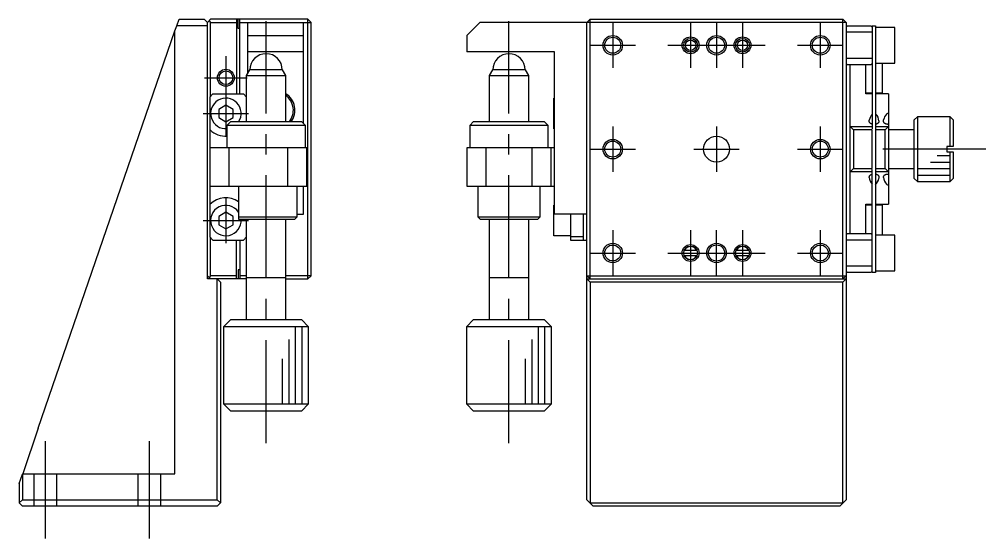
# Model space of a CAD drawing. Extents: x 0 to 312, y -8 to 225.
# Drawn here: x 0 to 149, y 75.9 to 155.9 of the extents above; entities that cross this region are included whole.
import ezdxf

# ---------------------------------------------------------------- set-up
doc = ezdxf.new("R2010")
doc.units = 0
doc.header["$LTSCALE"] = 0.5
doc.linetypes.add('CENTER', pattern=[50.8, 31.75, -6.35, 6.35, -6.35])
doc.linetypes.add('DASHED', pattern=[19.05, 12.7, -6.35])
for name, color, linetype in [('MSM_CENTER', 1, 'CENTER'), ('MSM_CONTINUOUS', 7, 'CONTINUOUS'), ('MSM_DASHED', 4, 'DASHED'), ('MSM_NARROW', 5, 'CONTINUOUS')]:
    doc.layers.add(name, color=color, linetype=linetype)

msp = doc.modelspace()

# ---------------------------------------------------------------- linework, layer by layer
at = {"layer": 'MSM_CENTER'}
for p, q in [((38.05, 90.6), (38.05, 155.6)), ((75.5, 90.6), (75.5, 155.6)), ((91.5, 155.4), (91.5, 148.4)), ((103.5, 155.4), (103.5, 148.4)), ((107.5, 155.4), (107.5, 148.4)), ((111.5, 155.4), (111.5, 148.4)), ((123.5, 155.4), (123.5, 148.4)), ((88, 151.9), (95, 151.9)), ((100, 151.9), (115, 151.9)), ((120, 151.9), (127, 151.9)), ((31.85, 150.2), (31.85, 137.9)), ((28.55, 146.9), (35.15, 146.9)), ((28.35, 141.4), (35.35, 141.4)), ((91.5, 139.4), (91.5, 132.4)), ((107.5, 139.4), (107.5, 132.4)), ((123.5, 139.4), (123.5, 132.4)), ((88, 135.9), (95, 135.9)), ((104, 135.9), (111, 135.9)), ((120, 135.9), (127, 135.9)), ((149, 135.9), (132, 135.9)), ((31.85, 128.4), (31.85, 121.4)), ((28.35, 124.9), (35.35, 124.9)), ((91.5, 123.4), (91.5, 116.4)), ((103.5, 123.4), (103.5, 116.4)), ((107.5, 116.4), (107.5, 123.4)), ((111.5, 123.4), (111.5, 116.4)), ((123.5, 123.4), (123.5, 116.4)), ((88, 119.9), (95, 119.9)), ((100, 119.9), (115, 119.9)), ((120, 119.9), (127, 119.9)), ((4, 90.9), (4, 75.9)), ((20, 90.9), (20, 75.9))]:
    msp.add_line(p, q, dxfattribs=at)
at = {"layer": 'MSM_CONTINUOUS'}
for p, q in [((24.28, 154.9), (24.62, 155.9)), ((24.62, 155.9), (28.5, 155.9)), ((29, 155.4), (28.5, 155.9)), ((29.5, 155.9), (29, 155.4)), ((29, 115.9), (29, 155.4)), ((29.25, 155.65), (29.5, 155.4)), ((44.5, 155.9), (29.5, 155.9)), ((29.5, 155.4), (33.5, 155.4)), ((29.5, 144.05), (29.5, 155.4)), ((33.5, 155.9), (33.5, 144.4)), ((33.75, 154.5), (33.75, 155.9)), ((34, 144.4), (34, 155.9)), ((34, 155.4), (45, 155.4)), ((35.2, 155.4), (35.2, 147.49)), ((43.8, 139.85), (43.8, 155.4)), ((45, 155.4), (44.5, 155.9)), ((44.5, 115.9), (44.5, 155.9)), ((45, 116.4), (45, 155.4)), ((69, 153.4), (71, 155.4)), ((127.5, 155.4), (71, 155.4)), ((88, 155.9), (87.5, 155.4)), ((87.5, 81.9), (87.5, 155.4)), ((88, 115.9), (88, 155.9)), ((88, 155.9), (127, 155.9)), ((127, 115.9), (127, 155.9)), ((127.5, 155.4), (127, 155.9)), ((127.5, 155.4), (127.5, 81.9)), ((2.93, 92.9), (24, 154.1)), ((24, 154.1), (24.28, 154.9)), ((24, 85.9), (24, 154.1)), ((29, 154.9), (24.28, 154.9)), ((34, 154.5), (33.75, 154.5)), ((127.5, 154.7), (127.7, 154.9)), ((131.5, 153.9), (127.5, 153.9)), ((127.7, 154.9), (131.3, 154.9)), ((131.5, 154.7), (131.3, 154.9)), ((131.5, 154.9), (131.5, 139.04)), ((131.5, 154.9), (132, 154.9)), ((132, 154.9), (132, 116.9)), ((135, 154.65), (132, 154.65)), ((135, 149.15), (135, 154.65)), ((35.2, 153.4), (43.8, 153.4)), ((69, 153.4), (69, 150.9)), ((43.8, 150.9), (35.2, 150.9)), ((82.5, 150.9), (69, 150.9)), ((82.5, 125.9), (82.5, 150.9)), ((127.5, 149.9), (131.5, 149.9)), ((127.5, 149.1), (127.7, 148.9)), ((131.3, 148.9), (131.5, 149.1)), ((132, 149.15), (135, 149.15)), ((133.1, 144.55), (133.1, 149.15)), ((35.05, 147.23), (35.55, 148.1)), ((40.55, 148.1), (35.55, 148.1)), ((40.55, 148.1), (41.05, 147.23)), ((72.5, 147.23), (73, 148.1)), ((78, 148.1), (73, 148.1)), ((78, 148.1), (78.5, 147.23)), ((131.3, 148.9), (127.7, 148.9)), ((128.1, 122.9), (128.1, 148.9)), ((130.5, 144.4), (130.5, 148.9)), ((35.05, 147.23), (41.05, 147.23)), ((35.05, 140.1), (35.05, 147.23)), ((41.05, 147.23), (41.05, 140.1)), ((72.5, 147.23), (78.5, 147.23)), ((72.5, 140.1), (72.5, 147.23)), ((78.5, 147.23), (78.5, 140.1)), ((130.5, 144.55), (131.5, 144.55)), ((132, 145.9), (132, 139.4)), ((132, 144.55), (133.1, 144.55)), ((29.35, 143.9), (29.85, 144.4)), ((29.35, 143.9), (29.35, 122.4)), ((29.85, 144.4), (34.55, 144.4)), ((34.55, 144.4), (35.05, 143.9)), ((82.4, 139.05), (82.4, 143.75)), ((82.4, 143.75), (82.5, 143.75)), ((131.5, 144.4), (130.5, 144.4)), ((134, 144.4), (132, 144.4)), ((134, 144.4), (134, 127.4)), ((31.85, 142.67), (30.75, 142.03)), ((30.75, 142.03), (30.75, 140.76)), ((32.95, 142.03), (31.85, 142.67)), ((32.95, 140.76), (32.95, 142.03)), ((30.75, 140.76), (31.85, 140.13)), ((31.85, 140.13), (32.95, 140.76)), ((32.05, 139.6), (32.55, 140.1)), ((43.55, 140.1), (32.55, 140.1)), ((43.55, 140.1), (44.05, 139.6)), ((69.5, 139.6), (70, 140.1)), ((81, 140.1), (70, 140.1)), ((81, 140.1), (81.5, 139.6)), ((131.05, 140.25), (131.06, 140.37)), ((131.05, 140.24), (131.05, 140.25)), ((131.05, 140.2), (131.05, 140.24)), ((131.06, 140.16), (131.05, 140.2)), ((131.06, 140.12), (131.06, 140.16)), ((131.07, 140.09), (131.06, 140.12)), ((131.08, 140.06), (131.07, 140.09)), ((132, 141.38), (132.08, 141.31)), ((132.52, 140.07), (132.51, 140.04)), ((132.53, 140.1), (132.52, 140.07)), ((132.54, 140.13), (132.53, 140.1)), ((132.55, 140.22), (132.54, 140.17)), ((132.54, 140.17), (132.54, 140.13)), ((132.55, 140.25), (132.55, 140.22)), ((133.25, 140.25), (133.26, 140.4)), ((133.25, 140.24), (133.25, 140.25)), ((133.25, 140.21), (133.25, 140.24)), ((133.25, 140.17), (133.25, 140.21)), ((133.26, 140.14), (133.25, 140.17)), ((133.27, 140.1), (133.26, 140.14)), ((133.28, 140.07), (133.27, 140.1)), ((133.29, 140.04), (133.28, 140.07)), ((133.7, 141.29), (133.8, 141.38)), ((133.8, 141.38), (133.89, 141.44)), ((133.89, 141.44), (134, 141.46)), ((138.5, 140.9), (138, 140.4)), ((138, 131.4), (138, 140.4)), ((138.5, 140.9), (138.5, 130.9)), ((143.5, 140.9), (138.5, 140.9)), ((143.5, 136.3), (143.5, 140.9)), ((144, 140.4), (143.5, 140.9)), ((144, 140.4), (144, 136.3)), ((29.35, 138.85), (29.42, 138.88)), ((32.05, 139.6), (44.05, 139.6)), ((32.05, 136.1), (32.05, 139.6)), ((44.05, 139.6), (44.05, 136.1)), ((69.5, 139.6), (81.5, 139.6)), ((69.5, 136.1), (69.5, 139.6)), ((81.5, 139.6), (81.5, 136.1)), ((82.5, 139.05), (82.4, 139.05)), ((128.1, 139.4), (128.6, 138.9)), ((128.1, 139.4), (131.5, 139.4)), ((131.5, 138.9), (128.6, 138.9)), ((128.6, 138.9), (128.6, 132.9)), ((131.09, 140.03), (131.08, 140.06)), ((131.11, 140), (131.09, 140.03)), ((131.12, 139.98), (131.11, 140)), ((131.14, 139.95), (131.12, 139.98)), ((131.16, 139.93), (131.14, 139.95)), ((131.18, 139.91), (131.16, 139.93)), ((131.2, 139.89), (131.18, 139.91)), ((131.22, 139.87), (131.2, 139.89)), ((131.25, 139.85), (131.22, 139.87)), ((131.27, 139.84), (131.25, 139.85)), ((131.3, 139.82), (131.27, 139.84)), ((131.33, 139.81), (131.3, 139.82)), ((131.35, 139.8), (131.33, 139.81)), ((131.38, 139.79), (131.35, 139.8)), ((131.41, 139.77), (131.38, 139.79)), ((131.44, 139.77), (131.41, 139.77)), ((131.47, 139.76), (131.44, 139.77)), ((131.5, 139.75), (131.47, 139.76)), ((131.5, 132.9), (131.5, 138.9)), ((132.02, 139.73), (132, 139.73)), ((132, 139.4), (134, 139.4)), ((133.5, 138.9), (132, 138.9)), ((132.05, 139.74), (132.02, 139.73)), ((132.07, 139.74), (132.05, 139.74)), ((132.1, 139.75), (132.07, 139.74)), ((132.13, 139.76), (132.1, 139.75)), ((132.16, 139.77), (132.13, 139.76)), ((132.19, 139.77), (132.16, 139.77)), ((132.22, 139.78), (132.19, 139.77)), ((132.24, 139.79), (132.22, 139.78)), ((132.27, 139.81), (132.24, 139.79)), ((132.29, 139.82), (132.27, 139.81)), ((132.32, 139.83), (132.29, 139.82)), ((132.34, 139.85), (132.32, 139.83)), ((132.37, 139.86), (132.34, 139.85)), ((132.39, 139.88), (132.37, 139.86)), ((132.41, 139.9), (132.39, 139.88)), ((132.43, 139.92), (132.41, 139.9)), ((132.45, 139.94), (132.43, 139.92)), ((132.47, 139.96), (132.45, 139.94)), ((132.48, 139.99), (132.47, 139.96)), ((132.5, 140.01), (132.48, 139.99)), ((132.51, 140.04), (132.5, 140.01)), ((133.31, 140.01), (133.29, 140.04)), ((133.32, 139.98), (133.31, 140.01)), ((133.34, 139.96), (133.32, 139.98)), ((133.35, 139.94), (133.34, 139.96)), ((133.37, 139.92), (133.35, 139.94)), ((133.39, 139.9), (133.37, 139.92)), ((133.42, 139.88), (133.39, 139.9)), ((133.44, 139.86), (133.42, 139.88)), ((133.46, 139.84), (133.44, 139.86)), ((133.49, 139.83), (133.46, 139.84)), ((133.52, 139.81), (133.49, 139.83)), ((133.5, 138.9), (134, 139.4)), ((133.5, 132.9), (133.5, 138.9)), ((133.54, 139.8), (133.52, 139.81)), ((133.57, 139.79), (133.54, 139.8)), ((133.6, 139.78), (133.57, 139.79)), ((133.63, 139.77), (133.6, 139.78)), ((133.66, 139.76), (133.63, 139.77)), ((133.68, 139.75), (133.66, 139.76)), ((133.71, 139.75), (133.68, 139.75)), ((133.74, 139.74), (133.71, 139.75)), ((133.77, 139.73), (133.74, 139.74)), ((133.81, 139.73), (133.77, 139.73)), ((133.84, 139.73), (133.81, 139.73)), ((133.87, 139.72), (133.84, 139.73)), ((133.9, 139.72), (133.87, 139.72)), ((133.93, 139.72), (133.9, 139.72)), ((133.97, 139.72), (133.93, 139.72)), ((134, 139.72), (133.97, 139.72)), ((138, 138.9), (134, 138.9)), ((44.35, 136.1), (29.35, 136.1)), ((32.35, 130.2), (32.35, 136.1)), ((41.35, 136.1), (41.35, 130.2)), ((44.35, 130.2), (44.35, 136.1)), ((82.5, 136.1), (69, 136.1)), ((69, 136.1), (69, 130.2)), ((72, 130.2), (72, 136.1)), ((79, 136.1), (79, 130.2)), ((82, 130.2), (82, 136.1)), ((144, 136.3), (143, 136.3)), ((143, 136.3), (143, 135.5)), ((143, 135.5), (144, 135.5)), ((143.5, 130.9), (143.5, 135.5)), ((144, 135.5), (144, 131.4)), ((128.6, 132.9), (128.1, 132.4)), ((128.6, 132.9), (131.5, 132.9)), ((131.5, 116.9), (131.5, 132.75)), ((132, 132.9), (133.5, 132.9)), ((134, 132.4), (133.5, 132.9)), ((134, 132.9), (138, 132.9)), ((131.5, 132.4), (128.1, 132.4)), ((131.05, 131.61), (131.06, 131.64)), ((131.05, 131.58), (131.05, 131.61)), ((131.05, 131.54), (131.05, 131.58)), ((131.05, 131.54), (131.05, 131.54)), ((131.06, 131.64), (131.07, 131.68)), ((131.07, 131.68), (131.08, 131.71)), ((131.08, 131.71), (131.09, 131.74)), ((131.09, 131.74), (131.1, 131.77)), ((131.1, 131.77), (131.11, 131.8)), ((131.11, 131.8), (131.13, 131.82)), ((131.13, 131.82), (131.14, 131.84)), ((131.14, 131.84), (131.16, 131.86)), ((131.16, 131.86), (131.18, 131.88)), ((131.18, 131.88), (131.2, 131.9)), ((131.2, 131.9), (131.23, 131.92)), ((131.23, 131.92), (131.25, 131.94)), ((131.25, 131.94), (131.27, 131.95)), ((131.27, 131.95), (131.3, 131.97)), ((131.3, 131.97), (131.32, 131.98)), ((131.32, 131.98), (131.35, 131.99)), ((131.35, 131.99), (131.38, 132)), ((131.38, 132), (131.41, 132.02)), ((131.41, 132.02), (131.44, 132.02)), ((131.44, 132.02), (131.47, 132.03)), ((131.47, 132.03), (131.5, 132.04)), ((132, 132.4), (132, 125.9)), ((134, 132.4), (132, 132.4)), ((132, 132.06), (132.03, 132.06)), ((132.03, 132.06), (132.06, 132.05)), ((132.06, 132.05), (132.1, 132.04)), ((132.1, 132.04), (132.13, 132.04)), ((132.13, 132.04), (132.16, 132.03)), ((132.16, 132.03), (132.18, 132.02)), ((132.18, 132.02), (132.21, 132.01)), ((132.21, 132.01), (132.24, 132)), ((132.24, 132), (132.26, 131.99)), ((132.26, 131.99), (132.29, 131.97)), ((132.29, 131.97), (132.31, 131.96)), ((132.31, 131.96), (132.34, 131.95)), ((132.34, 131.95), (132.36, 131.93)), ((132.36, 131.93), (132.38, 131.92)), ((132.38, 131.92), (132.4, 131.9)), ((132.4, 131.9), (132.42, 131.88)), ((132.42, 131.88), (132.44, 131.86)), ((132.44, 131.86), (132.46, 131.84)), ((132.46, 131.84), (132.48, 131.81)), ((132.48, 131.81), (132.49, 131.79)), ((132.49, 131.79), (132.51, 131.76)), ((132.51, 131.76), (132.52, 131.73)), ((132.52, 131.73), (132.53, 131.7)), ((132.53, 131.7), (132.54, 131.66)), ((132.54, 131.66), (132.54, 131.63)), ((132.54, 131.63), (132.55, 131.59)), ((132.55, 131.54), (132.54, 131.41)), ((132.55, 131.59), (132.55, 131.56)), ((132.55, 131.56), (132.55, 131.54)), ((133.25, 131.62), (133.26, 131.65)), ((133.25, 131.58), (133.25, 131.62)), ((133.25, 131.54), (133.25, 131.58)), ((133.26, 131.65), (133.27, 131.69)), ((133.27, 131.69), (133.28, 131.73)), ((133.28, 131.73), (133.3, 131.76)), ((133.3, 131.76), (133.31, 131.79)), ((133.31, 131.79), (133.32, 131.81)), ((133.32, 131.81), (133.34, 131.84)), ((133.34, 131.84), (133.36, 131.86)), ((133.36, 131.86), (133.38, 131.88)), ((133.38, 131.88), (133.4, 131.9)), ((133.4, 131.9), (133.42, 131.92)), ((133.42, 131.92), (133.44, 131.93)), ((133.44, 131.93), (133.47, 131.95)), ((133.47, 131.95), (133.49, 131.96)), ((133.49, 131.96), (133.52, 131.98)), ((133.52, 131.98), (133.54, 131.99)), ((133.54, 131.99), (133.57, 132)), ((133.57, 132), (133.6, 132.01)), ((133.6, 132.01), (133.63, 132.02)), ((133.63, 132.02), (133.66, 132.03)), ((133.66, 132.03), (133.69, 132.04)), ((133.69, 132.04), (133.71, 132.04)), ((133.71, 132.04), (133.74, 132.05)), ((133.74, 132.05), (133.77, 132.06)), ((133.77, 132.06), (133.8, 132.06)), ((133.8, 132.06), (133.83, 132.06)), ((133.83, 132.06), (133.86, 132.07)), ((133.86, 132.07), (133.9, 132.07)), ((133.9, 132.07), (133.93, 132.07)), ((133.93, 132.07), (133.97, 132.07)), ((133.97, 132.07), (134, 132.07)), ((138, 131.4), (138.5, 130.9)), ((143.5, 130.9), (144, 131.4)), ((29.35, 130.2), (44.35, 130.2)), ((33.8, 130.2), (33.8, 125.1)), ((42.8, 130.2), (42.8, 125.4)), ((43.8, 125.9), (43.8, 130.2)), ((69, 130.2), (82.5, 130.2)), ((70.75, 125.4), (70.75, 130.2)), ((80.25, 130.2), (80.25, 125.4)), ((133.8, 130.41), (133.71, 130.5)), ((133.89, 130.36), (133.8, 130.41)), ((134, 130.33), (133.89, 130.36)), ((138.5, 130.9), (143.5, 130.9)), ((29.42, 127.41), (29.35, 127.44)), ((82.4, 122.55), (82.4, 127.25)), ((82.4, 127.25), (82.5, 127.25)), ((130.5, 127.4), (131.5, 127.4)), ((130.5, 122.9), (130.5, 127.4)), ((131.5, 127.25), (130.5, 127.25)), ((132, 127.4), (134, 127.4)), ((133.1, 127.25), (132, 127.25)), ((133.1, 122.65), (133.1, 127.25)), ((31.85, 126.17), (30.75, 125.53)), ((30.75, 125.53), (30.75, 124.26)), ((32.95, 125.53), (31.85, 126.17)), ((32.95, 124.26), (32.95, 125.53)), ((42.8, 125.4), (33.8, 125.4)), ((42.8, 125.4), (42.5, 125.1)), ((42.8, 125.9), (43.8, 125.9)), ((80.25, 125.4), (70.75, 125.4)), ((71.05, 125.1), (70.75, 125.4)), ((80.25, 125.4), (79.95, 125.1)), ((87.5, 125.9), (82.5, 125.9)), ((85, 125.9), (85, 121.9)), ((87, 121.9), (87, 125.9)), ((30.75, 124.26), (31.85, 123.63)), ((31.85, 123.63), (32.95, 124.26)), ((33.8, 125.1), (42.5, 125.1)), ((35.05, 109.6), (35.05, 125.1)), ((41.05, 125.1), (41.05, 109.6)), ((71.05, 125.1), (79.95, 125.1)), ((72.5, 109.6), (72.5, 125.1)), ((78.5, 125.1), (78.5, 109.6)), ((29.85, 121.9), (29.35, 122.4)), ((29.5, 116.4), (29.5, 122.25)), ((35.05, 122.4), (34.55, 121.9)), ((85, 122.55), (82.4, 122.55)), ((87, 122.4), (85, 122.4)), ((127.7, 122.9), (127.5, 122.7)), ((127.7, 122.9), (131.3, 122.9)), ((131.5, 122.7), (131.3, 122.9)), ((135, 122.65), (132, 122.65)), ((135, 117.15), (135, 122.65)), ((29.85, 121.9), (34.55, 121.9)), ((33.5, 115.9), (33.5, 121.9)), ((34, 121.9), (34, 115.9)), ((85, 121.9), (87.5, 121.9)), ((131.5, 121.9), (127.5, 121.9)), ((104.48, 120.3), (102.52, 120.3)), ((102.52, 119.5), (104.48, 119.5)), ((112.48, 120.3), (110.52, 120.3)), ((110.52, 119.5), (112.48, 119.5)), ((127.5, 117.9), (131.5, 117.9)), ((29.5, 115.9), (29, 116.4)), ((29.5, 116.4), (29.25, 116.15)), ((33.5, 116.4), (29.5, 116.4)), ((33.75, 117.3), (33.75, 115.9)), ((34, 117.3), (33.75, 117.3)), ((35.05, 116.4), (34, 116.4)), ((45, 116.4), (41.05, 116.4)), ((44.5, 115.9), (45, 116.4)), ((87.5, 116.4), (127.5, 116.4)), ((88, 115.9), (87.5, 116.4)), ((127, 115.9), (127.5, 116.4)), ((127.5, 117.1), (127.7, 116.9)), ((131.3, 116.9), (127.7, 116.9)), ((131.3, 116.9), (131.5, 117.1)), ((132, 116.9), (131.5, 116.9)), ((132, 117.15), (135, 117.15)), ((35.05, 115.9), (29, 115.9)), ((30.5, 81.9), (30.5, 115.9)), ((30.5, 115.9), (31, 115.4)), ((31, 115.4), (31, 81.4)), ((41.05, 116.1), (35.05, 116.1)), ((41.05, 115.9), (44.5, 115.9)), ((78.5, 116.1), (72.5, 116.1)), ((87.5, 115.9), (88, 115.4)), ((87.5, 115.9), (127.5, 115.9)), ((88, 115.4), (88, 81.4)), ((127, 115.4), (88, 115.4)), ((127, 115.4), (127.5, 115.9)), ((127, 81.4), (127, 115.4)), ((31.55, 108.6), (32.55, 109.6)), ((43.55, 109.6), (32.55, 109.6)), ((43.55, 109.6), (44.55, 108.6)), ((69, 108.6), (70, 109.6)), ((81, 109.6), (70, 109.6)), ((81, 109.6), (82, 108.6)), ((31.55, 108.6), (44.55, 108.6)), ((31.55, 96.6), (31.55, 108.6)), ((44.55, 108.6), (44.55, 96.6)), ((69, 108.6), (82, 108.6)), ((69, 96.6), (69, 108.6)), ((82, 108.6), (82, 96.6)), ((44.55, 96.6), (31.55, 96.6)), ((32.55, 95.6), (31.55, 96.6)), ((32.55, 95.6), (43.55, 95.6)), ((44.55, 96.6), (43.55, 95.6)), ((82, 96.6), (69, 96.6)), ((70, 95.6), (69, 96.6)), ((70, 95.6), (81, 95.6)), ((82, 96.6), (81, 95.6)), ((2.93, 92.9), (0.52, 85.9)), ((0, 84.4), (0.5, 85.85)), ((0.5, 85.85), (0.52, 85.9)), ((0.5, 85.85), (0.5, 81.9)), ((0.52, 85.9), (24, 85.9)), ((0, 84.4), (0, 81.4)), ((0.5, 81.9), (0, 81.4)), ((0.5, 80.9), (0, 81.4)), ((0.5, 81.9), (30.5, 81.9)), ((30.5, 80.9), (0.5, 80.9)), ((31, 81.4), (30.5, 81.9)), ((30.5, 80.9), (31, 81.4)), ((88.5, 80.9), (87.5, 81.9)), ((88, 81.4), (127, 81.4)), ((126.5, 80.9), (88.5, 80.9)), ((127.5, 81.9), (126.5, 80.9))]:
    msp.add_line(p, q, dxfattribs=at)
for centre, radius in [((91.5, 151.9), 1.23), ((103.5, 151.9), 1.06), ((103.5, 151.9), 0.8), ((107.5, 151.9), 1.23), ((111.5, 151.9), 1.06), ((111.5, 151.9), 0.8), ((123.5, 151.9), 1.23), ((31.85, 146.9), 1.06), ((91.5, 135.9), 1.23), ((107.5, 135.9), 2), ((123.5, 135.9), 1.23), ((91.5, 119.9), 1.23), ((103.5, 119.9), 1.06), ((107.5, 119.9), 1.25), ((111.5, 119.9), 1.06), ((123.5, 119.9), 1.23)]:
    msp.add_circle(centre, radius, dxfattribs=at)
for centre, radius, start, end in [((38.05, 148.1), 2.5, 0, 180), ((75.5, 148.1), 2.5, 0, 180), ((31.85, 141.4), 2.35, 326.4138, 274.8821), ((39.5, 141.9), 3, 323.1301, 58.8911), ((39.5, 141.9), 2.75, 319.1148, 55.6923), ((133.01, 139.99), 1.99, 139.4798, 169.0703), ((130.71, 140.06), 1.85, 5.8827, 42.1861), ((135.2, 140), 1.98, 139.2508, 168.207), ((31.85, 141.4), 3.5, 226.011, 273.2758), ((132.88, 131.72), 1.84, 185.6931, 221.3869), ((130.69, 131.76), 1.88, 314.0257, 349.0495), ((135.1, 131.73), 1.86, 185.9008, 221.459), ((31.85, 124.9), 3.5, 56.1416, 133.989), ((31.85, 124.9), 2.35, 33.9231, 4.8822), ((103.5, 119.9), 1, 23.5782, 156.4218), ((111.5, 119.9), 1, 23.5782, 156.4218), ((103.5, 119.9), 1, 203.5782, 336.4218), ((111.5, 119.9), 1, 203.5782, 336.4218)]:
    msp.add_arc(centre, radius, start, end, dxfattribs=at)
at = {"layer": 'MSM_DASHED'}
for p, q in [((2.25, 85.9), (2.25, 80.9)), ((5.75, 85.9), (5.75, 80.9)), ((18.25, 85.9), (18.25, 80.9)), ((21.75, 85.9), (21.75, 80.9))]:
    msp.add_line(p, q, dxfattribs=at)
at = {"layer": 'MSM_NARROW'}
for p, q in [((141.5, 134.9), (143.5, 134.9)), ((138.5, 132.9), (143.5, 132.9)), ((140.5, 133.9), (143.5, 133.9)), ((138.5, 131.9), (143.5, 131.9)), ((42.55, 108.6), (42.55, 96.6)), ((43.55, 108.6), (43.55, 96.6)), ((80, 108.6), (80, 96.6)), ((81, 108.6), (81, 96.6)), ((41.55, 106.6), (41.55, 96.6)), ((79, 106.6), (79, 96.6)), ((40.55, 103.6), (40.55, 96.6)), ((78, 103.6), (78, 96.6))]:
    msp.add_line(p, q, dxfattribs=at)
for centre, radius in [((91.5, 151.9), 1.5), ((103.5, 151.9), 1.3), ((107.5, 151.9), 1.5), ((111.5, 151.9), 1.3), ((123.5, 151.9), 1.5), ((31.85, 146.9), 1.3), ((91.5, 135.9), 1.5), ((123.5, 135.9), 1.5), ((91.5, 119.9), 1.5), ((103.5, 119.9), 1.3), ((107.5, 119.9), 1.5), ((111.5, 119.9), 1.3), ((123.5, 119.9), 1.5)]:
    msp.add_circle(centre, radius, dxfattribs=at)

doc.saveas('drawing.dxf')
